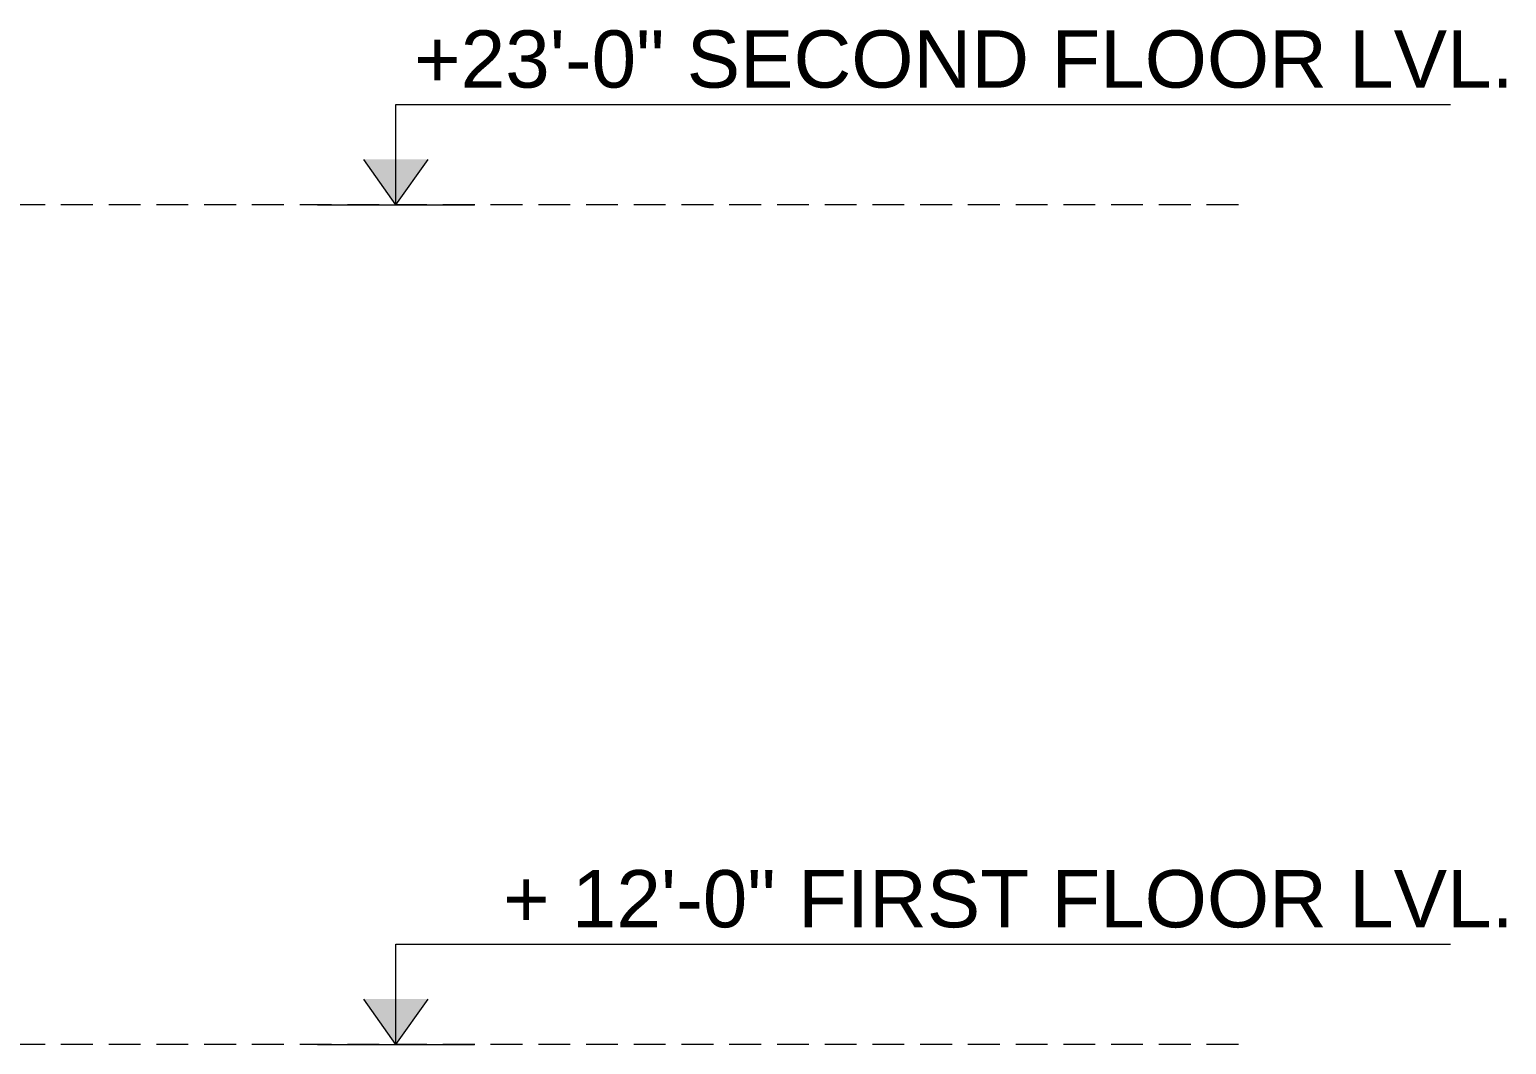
# Model space of a CAD drawing. Header units: inches. Extents: x 10755 to 33653, y -10992 to 10708.
# Drawn here: x 28569.3 to 28801.3, y 1832.5 to 1992.1 of the extents above; entities that cross this region are included whole.
import ezdxf

# ---------------------------------------------------------------- set-up
doc = ezdxf.new("R2010")
doc.units = ezdxf.units.IN
doc.header["$MEASUREMENT"] = 0
doc.linetypes.add('DASHED', pattern=[0.75, 0.5, -0.25])
for name, color, linetype, lineweight in [('hatch 2', 8, 'Continuous', 13), ('hatch3', 43, 'Continuous', 5), ('title text 1', 113, 'Continuous', 25)]:
    doc.layers.add(name, color=color, linetype=linetype, lineweight=lineweight)
doc.styles.add('Prajwal', font='stylu.ttf', dxfattribs={"height": 9})

msp = doc.modelspace()

# ---------------------------------------------------------------- hatches: boundary and pattern name
at = {"layer": 'hatch 2', "ltscale": 30}
for points in [[(28621.812, 1971.646), (28631.89, 1971.646), (28626.851, 1964.522)], [(28621.812, 1839.646), (28631.89, 1839.646), (28626.851, 1832.522)]]:
    msp.add_hatch(color=256, dxfattribs=at).paths.add_polyline_path(points)

# ---------------------------------------------------------------- linework, layer by layer
for p, q in [((28626.851, 1980.284), (28792.549, 1980.284)), ((28626.851, 1964.522), (28626.851, 1980.284)), ((28626.851, 1964.522), (28621.812, 1971.646)), ((28626.851, 1964.522), (28631.89, 1971.646)), ((28614.534, 1964.522), (28639.168, 1964.522)), ((28614.564, 1964.522), (28639.199, 1964.522)), ((28626.851, 1832.522), (28626.851, 1848.284)), ((28626.851, 1848.284), (28792.549, 1848.284)), ((28626.851, 1832.522), (28621.812, 1839.646)), ((28626.851, 1832.522), (28631.89, 1839.646)), ((28614.534, 1832.522), (28639.168, 1832.522)), ((28614.564, 1832.522), (28639.199, 1832.522))]:
    msp.add_line(p, q, dxfattribs=at)
at = {"layer": 'hatch3', "linetype": 'DASHED', "lineweight": 0, "ltscale": 10}
for p, q in [((28759.226, 1964.522), (26762.932, 1964.522)), ((28759.226, 1832.522), (26762.932, 1832.522))]:
    msp.add_line(p, q, dxfattribs=at)

# ---------------------------------------------------------------- texts
at = {"layer": 'title text 1', "char_height": 9, "width": 288.36124, "attachment_point": 3, "style": 'Prajwal'}
for s, insert in [('\\pi-42.13;{\\fArial|b0|i0|c0|p34;+23\'-0" SECOND FLOOR LVL.}', (28802.484, 1991.93)), ('\\pi-42.13;{\\fArial|b0|i0|c0|p34;+ 12\'-0" FIRST FLOOR LVL.}', (28802.484, 1859.93))]:
    msp.add_mtext(s, dxfattribs=dict(at, insert=insert))

doc.saveas('drawing.dxf')
